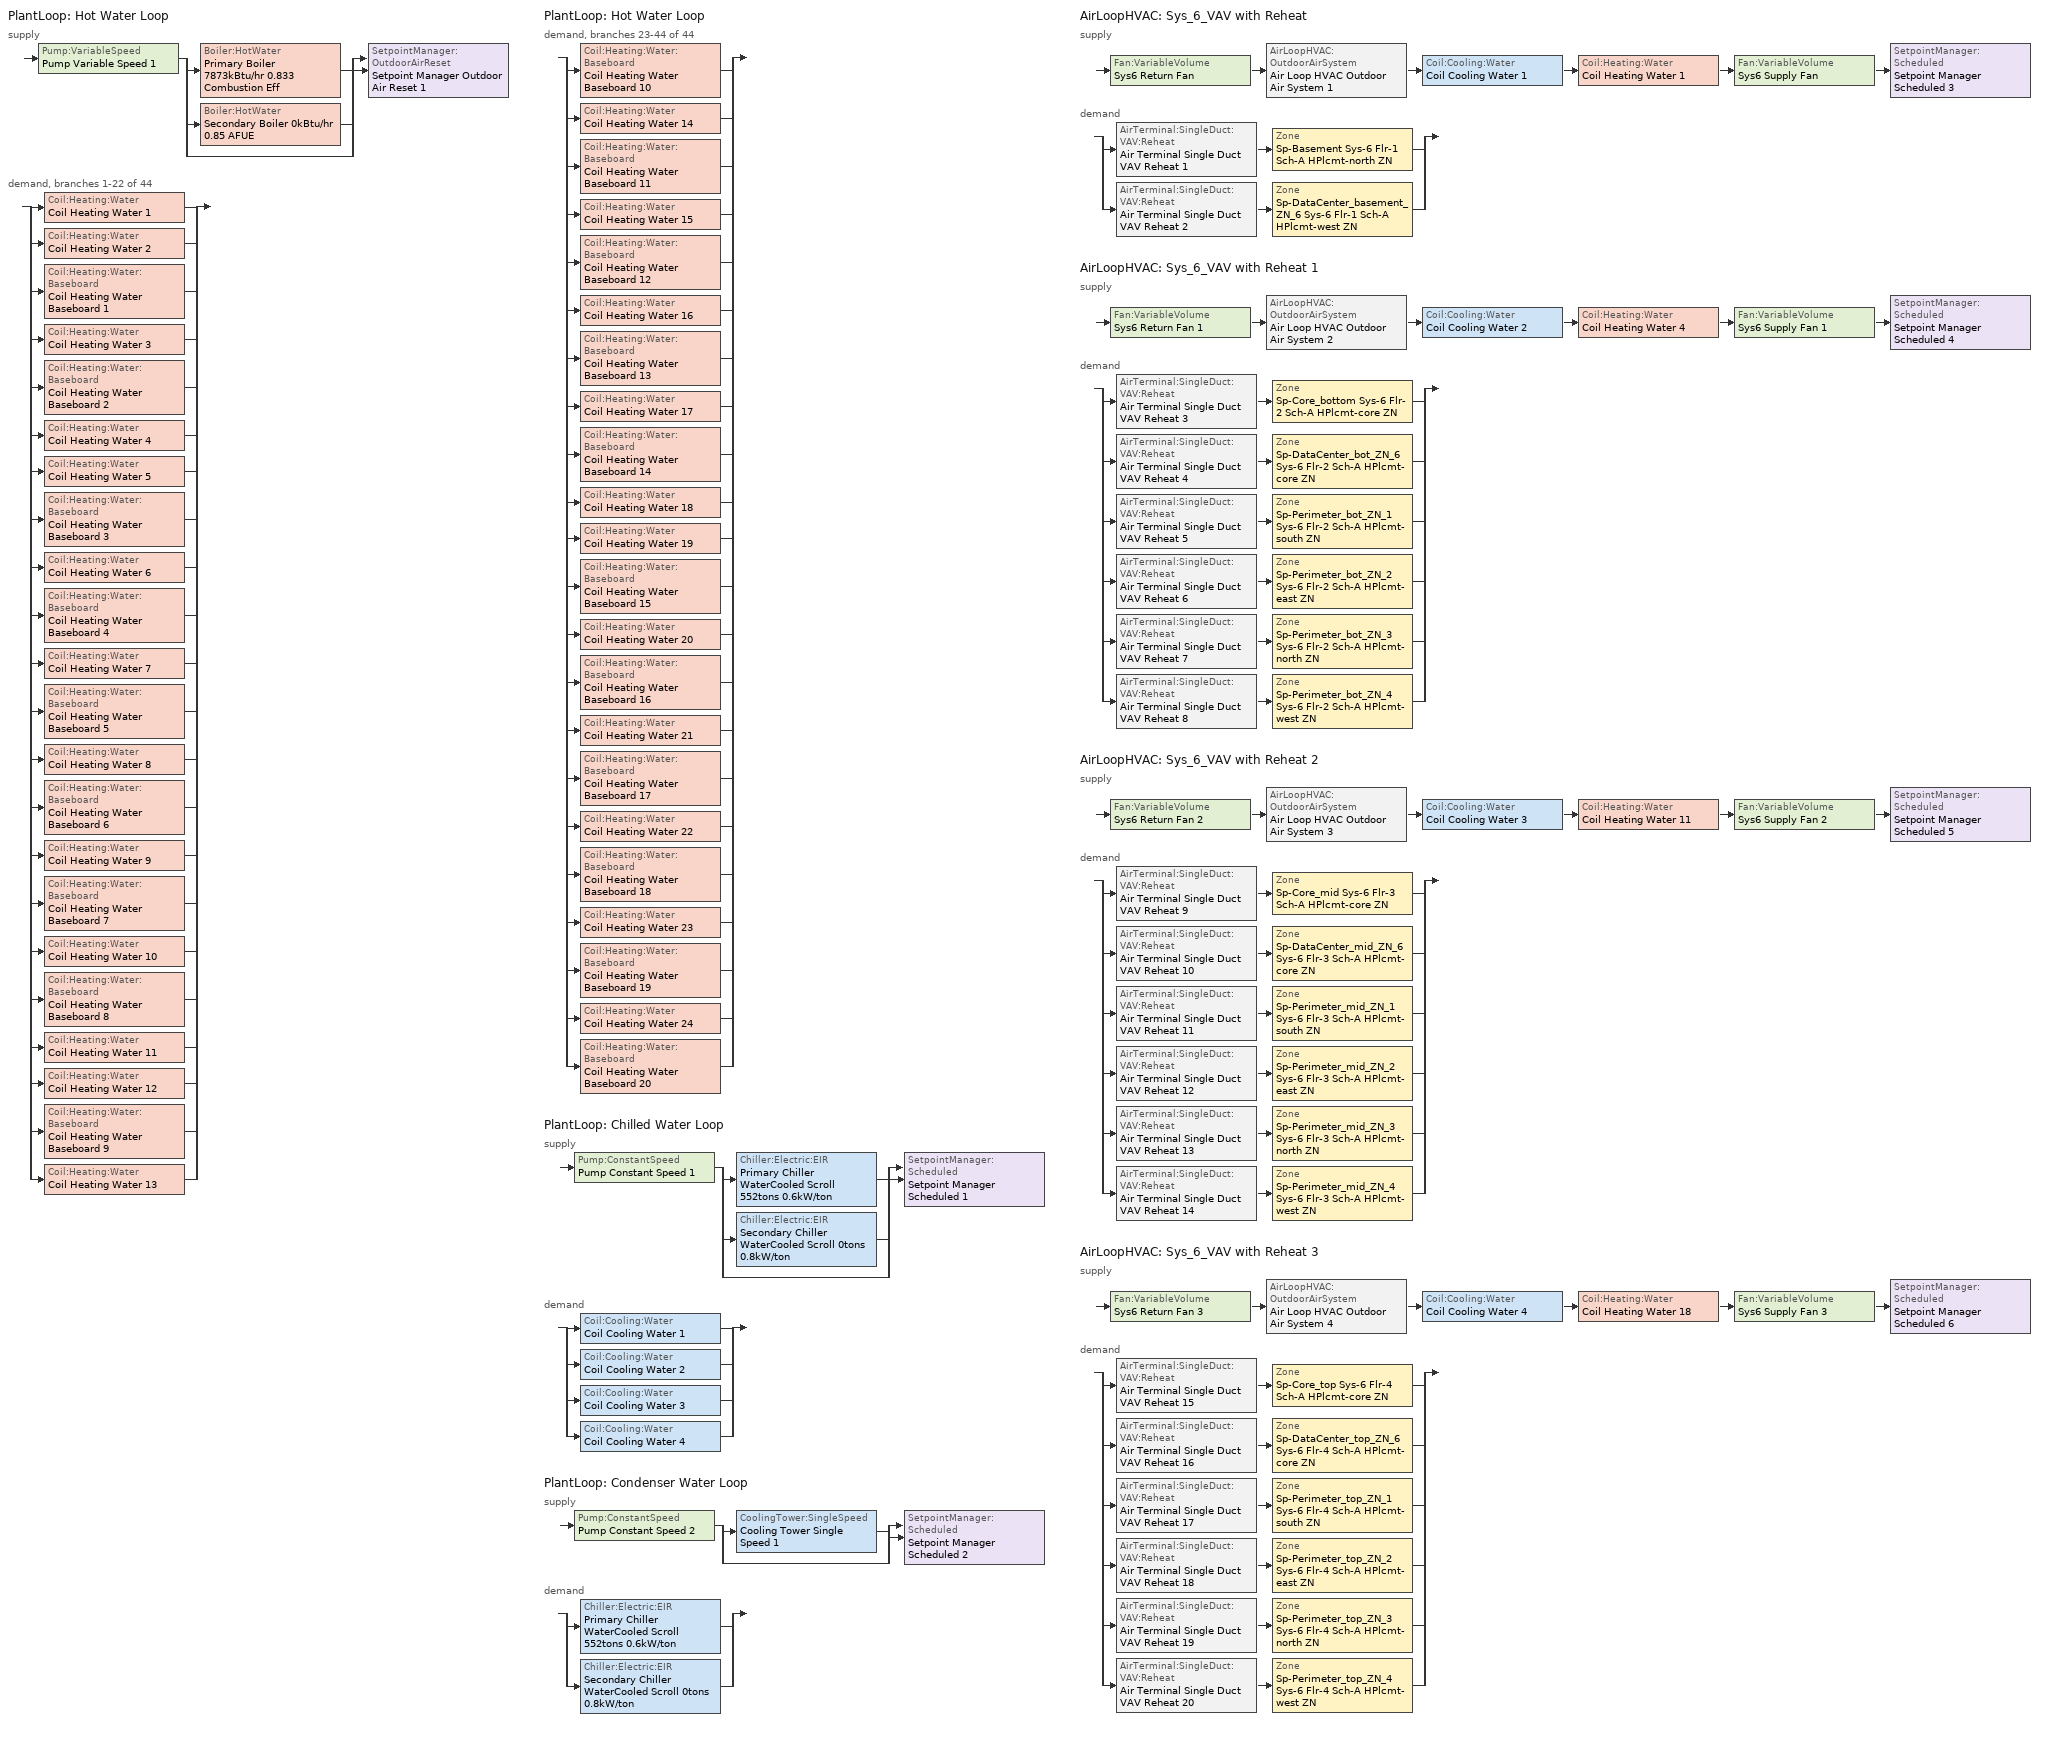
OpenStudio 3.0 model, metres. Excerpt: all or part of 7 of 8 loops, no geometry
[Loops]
PlantLoop 'Hot Water Loop'
 supply: Pump:VariableSpeed 'Pump Variable Speed 1' > split
  | Boiler:HotWater 'Primary Boiler 7873kBtu/hr 0.833 Combustion Eff'
  | Boiler:HotWater 'Secondary Boiler 0kBtu/hr 0.85 AFUE'
  | bypass
  join > SetpointManager:OutdoorAirReset 'Setpoint Manager Outdoor Air Reset 1'
 demand, branches 1-22 of 44: split
  | Coil:Heating:Water 'Coil Heating Water 1'
  | Coil:Heating:Water 'Coil Heating Water 2'
  | Coil:Heating:Water:Baseboard 'Coil Heating Water Baseboard 1'
  | Coil:Heating:Water 'Coil Heating Water 3'
  | Coil:Heating:Water:Baseboard 'Coil Heating Water Baseboard 2'
  | Coil:Heating:Water 'Coil Heating Water 4'
  | Coil:Heating:Water 'Coil Heating Water 5'
  | Coil:Heating:Water:Baseboard 'Coil Heating Water Baseboard 3'
  | Coil:Heating:Water 'Coil Heating Water 6'
  | Coil:Heating:Water:Baseboard 'Coil Heating Water Baseboard 4'
  | Coil:Heating:Water 'Coil Heating Water 7'
  | Coil:Heating:Water:Baseboard 'Coil Heating Water Baseboard 5'
  | Coil:Heating:Water 'Coil Heating Water 8'
  | Coil:Heating:Water:Baseboard 'Coil Heating Water Baseboard 6'
  | Coil:Heating:Water 'Coil Heating Water 9'
  | Coil:Heating:Water:Baseboard 'Coil Heating Water Baseboard 7'
  | Coil:Heating:Water 'Coil Heating Water 10'
  | Coil:Heating:Water:Baseboard 'Coil Heating Water Baseboard 8'
  | Coil:Heating:Water 'Coil Heating Water 11'
  | Coil:Heating:Water 'Coil Heating Water 12'
  | Coil:Heating:Water:Baseboard 'Coil Heating Water Baseboard 9'
  | Coil:Heating:Water 'Coil Heating Water 13'
PlantLoop 'Hot Water Loop'
 demand, branches 23-44 of 44: split
  | Coil:Heating:Water:Baseboard 'Coil Heating Water Baseboard 10'
  | Coil:Heating:Water 'Coil Heating Water 14'
  | Coil:Heating:Water:Baseboard 'Coil Heating Water Baseboard 11'
  | Coil:Heating:Water 'Coil Heating Water 15'
  | Coil:Heating:Water:Baseboard 'Coil Heating Water Baseboard 12'
  | Coil:Heating:Water 'Coil Heating Water 16'
  | Coil:Heating:Water:Baseboard 'Coil Heating Water Baseboard 13'
  | Coil:Heating:Water 'Coil Heating Water 17'
  | Coil:Heating:Water:Baseboard 'Coil Heating Water Baseboard 14'
  | Coil:Heating:Water 'Coil Heating Water 18'
  | Coil:Heating:Water 'Coil Heating Water 19'
  | Coil:Heating:Water:Baseboard 'Coil Heating Water Baseboard 15'
  | Coil:Heating:Water 'Coil Heating Water 20'
  | Coil:Heating:Water:Baseboard 'Coil Heating Water Baseboard 16'
  | Coil:Heating:Water 'Coil Heating Water 21'
  | Coil:Heating:Water:Baseboard 'Coil Heating Water Baseboard 17'
  | Coil:Heating:Water 'Coil Heating Water 22'
  | Coil:Heating:Water:Baseboard 'Coil Heating Water Baseboard 18'
  | Coil:Heating:Water 'Coil Heating Water 23'
  | Coil:Heating:Water:Baseboard 'Coil Heating Water Baseboard 19'
  | Coil:Heating:Water 'Coil Heating Water 24'
  | Coil:Heating:Water:Baseboard 'Coil Heating Water Baseboard 20'
PlantLoop 'Chilled Water Loop'
 supply: Pump:ConstantSpeed 'Pump Constant Speed 1' > split
  | Chiller:Electric:EIR 'Primary Chiller WaterCooled Scroll 552tons 0.6kW/ton'
  | Chiller:Electric:EIR 'Secondary Chiller WaterCooled Scroll 0tons 0.8kW/ton'
  | bypass
  join > SetpointManager:Scheduled 'Setpoint Manager Scheduled 1'
 demand: split
  | Coil:Cooling:Water 'Coil Cooling Water 1'
  | Coil:Cooling:Water 'Coil Cooling Water 2'
  | Coil:Cooling:Water 'Coil Cooling Water 3'
  | Coil:Cooling:Water 'Coil Cooling Water 4'
PlantLoop 'Condenser Water Loop'
 supply: Pump:ConstantSpeed 'Pump Constant Speed 2' > split
  | CoolingTower:SingleSpeed 'Cooling Tower Single Speed 1'
  | bypass
  join > SetpointManager:Scheduled 'Setpoint Manager Scheduled 2'
 demand: split
  | Chiller:Electric:EIR 'Primary Chiller WaterCooled Scroll 552tons 0.6kW/ton'
  | Chiller:Electric:EIR 'Secondary Chiller WaterCooled Scroll 0tons 0.8kW/ton'
AirLoopHVAC 'Sys_6_VAV with Reheat'
 supply: Fan:VariableVolume 'Sys6 Return Fan' > AirLoopHVAC:OutdoorAirSystem 'Air Loop HVAC Outdoor Air System 1' > Coil:Cooling:Water 'Coil Cooling Water 1' > Coil:Heating:Water 'Coil Heating Water 1' > Fan:VariableVolume 'Sys6 Supply Fan' > SetpointManager:Scheduled 'Setpoint Manager Scheduled 3'
 demand: split
  | AirTerminal:SingleDuct:VAV:Reheat 'Air Terminal Single Duct VAV Reheat 1' > Zone 'Sp-Basement Sys-6 Flr-1 Sch-A HPlcmt-north ZN'
  | AirTerminal:SingleDuct:VAV:Reheat 'Air Terminal Single Duct VAV Reheat 2' > Zone 'Sp-DataCenter_basement_ZN_6 Sys-6 Flr-1 Sch-A HPlcmt-west ZN'
AirLoopHVAC 'Sys_6_VAV with Reheat 1'
 supply: Fan:VariableVolume 'Sys6 Return Fan 1' > AirLoopHVAC:OutdoorAirSystem 'Air Loop HVAC Outdoor Air System 2' > Coil:Cooling:Water 'Coil Cooling Water 2' > Coil:Heating:Water 'Coil Heating Water 4' > Fan:VariableVolume 'Sys6 Supply Fan 1' > SetpointManager:Scheduled 'Setpoint Manager Scheduled 4'
 demand: split
  | AirTerminal:SingleDuct:VAV:Reheat 'Air Terminal Single Duct VAV Reheat 3' > Zone 'Sp-Core_bottom Sys-6 Flr-2 Sch-A HPlcmt-core ZN'
  | AirTerminal:SingleDuct:VAV:Reheat 'Air Terminal Single Duct VAV Reheat 4' > Zone 'Sp-DataCenter_bot_ZN_6 Sys-6 Flr-2 Sch-A HPlcmt-core ZN'
  | AirTerminal:SingleDuct:VAV:Reheat 'Air Terminal Single Duct VAV Reheat 5' > Zone 'Sp-Perimeter_bot_ZN_1 Sys-6 Flr-2 Sch-A HPlcmt-south ZN'
  | AirTerminal:SingleDuct:VAV:Reheat 'Air Terminal Single Duct VAV Reheat 6' > Zone 'Sp-Perimeter_bot_ZN_2 Sys-6 Flr-2 Sch-A HPlcmt-east ZN'
  | AirTerminal:SingleDuct:VAV:Reheat 'Air Terminal Single Duct VAV Reheat 7' > Zone 'Sp-Perimeter_bot_ZN_3 Sys-6 Flr-2 Sch-A HPlcmt-north ZN'
  | AirTerminal:SingleDuct:VAV:Reheat 'Air Terminal Single Duct VAV Reheat 8' > Zone 'Sp-Perimeter_bot_ZN_4 Sys-6 Flr-2 Sch-A HPlcmt-west ZN'
AirLoopHVAC 'Sys_6_VAV with Reheat 2'
 supply: Fan:VariableVolume 'Sys6 Return Fan 2' > AirLoopHVAC:OutdoorAirSystem 'Air Loop HVAC Outdoor Air System 3' > Coil:Cooling:Water 'Coil Cooling Water 3' > Coil:Heating:Water 'Coil Heating Water 11' > Fan:VariableVolume 'Sys6 Supply Fan 2' > SetpointManager:Scheduled 'Setpoint Manager Scheduled 5'
 demand: split
  | AirTerminal:SingleDuct:VAV:Reheat 'Air Terminal Single Duct VAV Reheat 9' > Zone 'Sp-Core_mid Sys-6 Flr-3 Sch-A HPlcmt-core ZN'
  | AirTerminal:SingleDuct:VAV:Reheat 'Air Terminal Single Duct VAV Reheat 10' > Zone 'Sp-DataCenter_mid_ZN_6 Sys-6 Flr-3 Sch-A HPlcmt-core ZN'
  | AirTerminal:SingleDuct:VAV:Reheat 'Air Terminal Single Duct VAV Reheat 11' > Zone 'Sp-Perimeter_mid_ZN_1 Sys-6 Flr-3 Sch-A HPlcmt-south ZN'
  | AirTerminal:SingleDuct:VAV:Reheat 'Air Terminal Single Duct VAV Reheat 12' > Zone 'Sp-Perimeter_mid_ZN_2 Sys-6 Flr-3 Sch-A HPlcmt-east ZN'
  | AirTerminal:SingleDuct:VAV:Reheat 'Air Terminal Single Duct VAV Reheat 13' > Zone 'Sp-Perimeter_mid_ZN_3 Sys-6 Flr-3 Sch-A HPlcmt-north ZN'
  | AirTerminal:SingleDuct:VAV:Reheat 'Air Terminal Single Duct VAV Reheat 14' > Zone 'Sp-Perimeter_mid_ZN_4 Sys-6 Flr-3 Sch-A HPlcmt-west ZN'
AirLoopHVAC 'Sys_6_VAV with Reheat 3'
 supply: Fan:VariableVolume 'Sys6 Return Fan 3' > AirLoopHVAC:OutdoorAirSystem 'Air Loop HVAC Outdoor Air System 4' > Coil:Cooling:Water 'Coil Cooling Water 4' > Coil:Heating:Water 'Coil Heating Water 18' > Fan:VariableVolume 'Sys6 Supply Fan 3' > SetpointManager:Scheduled 'Setpoint Manager Scheduled 6'
 demand: split
  | AirTerminal:SingleDuct:VAV:Reheat 'Air Terminal Single Duct VAV Reheat 15' > Zone 'Sp-Core_top Sys-6 Flr-4 Sch-A HPlcmt-core ZN'
  | AirTerminal:SingleDuct:VAV:Reheat 'Air Terminal Single Duct VAV Reheat 16' > Zone 'Sp-DataCenter_top_ZN_6 Sys-6 Flr-4 Sch-A HPlcmt-core ZN'
  | AirTerminal:SingleDuct:VAV:Reheat 'Air Terminal Single Duct VAV Reheat 17' > Zone 'Sp-Perimeter_top_ZN_1 Sys-6 Flr-4 Sch-A HPlcmt-south ZN'
  | AirTerminal:SingleDuct:VAV:Reheat 'Air Terminal Single Duct VAV Reheat 18' > Zone 'Sp-Perimeter_top_ZN_2 Sys-6 Flr-4 Sch-A HPlcmt-east ZN'
  | AirTerminal:SingleDuct:VAV:Reheat 'Air Terminal Single Duct VAV Reheat 19' > Zone 'Sp-Perimeter_top_ZN_3 Sys-6 Flr-4 Sch-A HPlcmt-north ZN'
  | AirTerminal:SingleDuct:VAV:Reheat 'Air Terminal Single Duct VAV Reheat 20' > Zone 'Sp-Perimeter_top_ZN_4 Sys-6 Flr-4 Sch-A HPlcmt-west ZN'
[Sizing:Zone] Zone Cooling Design Supply Air Temperature Input Method=SupplyAirTemperature; Zone Cooling Design Supply Air Temperature {C}=13; Zone Cooling Design Supply Air Temperature Difference {deltaC}=11.11; Zone Heating Design Supply Air Temperature Input Method=SupplyAirTemperature; Zone Heating Design Supply Air Temperature {C}=43; Zone Heating Design Supply Air Temperature Difference {deltaC}=11.11; Zone Cooling Design Supply Air Humidity Ratio {kg-H2O/kg-air}=0.0085; Zone Heating Design Supply Air Humidity Ratio {kg-H2O/kg-air}=0.008; Zone Heating Sizing Factor=1.3; Zone Cooling Sizing Factor=1.1; Cooling Design Air Flow Method=DesignDay; Heating Design Air Flow Method=DesignDay; Account for Dedicated Outdoor Air System=No; Dedicated Outdoor Air System Control Strategy=NeutralSupplyAir; Dedicated Outdoor Air Low Setpoint Temperature for Design {C}=autosize; Dedicated Outdoor Air High Setpoint Temperature for Design {C}=autosize
Sp-Basement Sys-6 Flr-1 Sch-A HPlcmt-north ZN; Sp-DataCenter_basement_ZN_6 Sys-6 Flr-1 Sch-A HPlcmt-west ZN; Sp-Perimeter_bot_ZN_3 Sys-6 Flr-2 Sch-A HPlcmt-north ZN; Sp-Perimeter_bot_ZN_2 Sys-6 Flr-2 Sch-A HPlcmt-east ZN; Sp-Perimeter_bot_ZN_4 Sys-6 Flr-2 Sch-A HPlcmt-west ZN; Sp-Perimeter_bot_ZN_1 Sys-6 Flr-2 Sch-A HPlcmt-south ZN; Sp-Core_bottom Sys-6 Flr-2 Sch-A HPlcmt-core ZN; Sp-DataCenter_bot_ZN_6 Sys-6 Flr-2 Sch-A HPlcmt-core ZN; Sp-Perimeter_mid_ZN_3 Sys-6 Flr-3 Sch-A HPlcmt-north ZN; Sp-Perimeter_mid_ZN_2 Sys-6 Flr-3 Sch-A HPlcmt-east ZN; Sp-Perimeter_mid_ZN_4 Sys-6 Flr-3 Sch-A HPlcmt-west ZN; Sp-Perimeter_mid_ZN_1 Sys-6 Flr-3 Sch-A HPlcmt-south ZN; Sp-Core_mid Sys-6 Flr-3 Sch-A HPlcmt-core ZN; Sp-DataCenter_mid_ZN_6 Sys-6 Flr-3 Sch-A HPlcmt-core ZN; Sp-Perimeter_top_ZN_3 Sys-6 Flr-4 Sch-A HPlcmt-north ZN; Sp-Perimeter_top_ZN_2 Sys-6 Flr-4 Sch-A HPlcmt-east ZN; Sp-Perimeter_top_ZN_4 Sys-6 Flr-4 Sch-A HPlcmt-west ZN; Sp-Perimeter_top_ZN_1 Sys-6 Flr-4 Sch-A HPlcmt-south ZN; Sp-Core_top Sys-6 Flr-4 Sch-A HPlcmt-core ZN; Sp-DataCenter_top_ZN_6 Sys-6 Flr-4 Sch-A HPlcmt-core ZN
[Zone equipment]
Sp-Basement Sys-6 Flr-1 Sch-A HPlcmt-north ZN: Air Terminal Single Duct VAV Reheat 1, Zone HVAC Baseboard Convective Water 1
Sp-DataCenter_basement_ZN_6 Sys-6 Flr-1 Sch-A HPlcmt-west ZN: Air Terminal Single Duct VAV Reheat 2, Zone HVAC Baseboard Convective Water 2
Sp-Perimeter_bot_ZN_3 Sys-6 Flr-2 Sch-A HPlcmt-north ZN: Air Terminal Single Duct VAV Reheat 7, Zone HVAC Baseboard Convective Water 7
Sp-Perimeter_bot_ZN_2 Sys-6 Flr-2 Sch-A HPlcmt-east ZN: Air Terminal Single Duct VAV Reheat 6, Zone HVAC Baseboard Convective Water 6
Sp-Perimeter_bot_ZN_4 Sys-6 Flr-2 Sch-A HPlcmt-west ZN: Air Terminal Single Duct VAV Reheat 8, Zone HVAC Baseboard Convective Water 8
Sp-Perimeter_bot_ZN_1 Sys-6 Flr-2 Sch-A HPlcmt-south ZN: Air Terminal Single Duct VAV Reheat 5, Zone HVAC Baseboard Convective Water 5
Sp-Core_bottom Sys-6 Flr-2 Sch-A HPlcmt-core ZN: Air Terminal Single Duct VAV Reheat 3, Zone HVAC Baseboard Convective Water 3
Sp-DataCenter_bot_ZN_6 Sys-6 Flr-2 Sch-A HPlcmt-core ZN: Air Terminal Single Duct VAV Reheat 4, Zone HVAC Baseboard Convective Water 4
Sp-Perimeter_mid_ZN_3 Sys-6 Flr-3 Sch-A HPlcmt-north ZN: Air Terminal Single Duct VAV Reheat 13, Zone HVAC Baseboard Convective Water 13
Sp-Perimeter_mid_ZN_2 Sys-6 Flr-3 Sch-A HPlcmt-east ZN: Air Terminal Single Duct VAV Reheat 12, Zone HVAC Baseboard Convective Water 12
Sp-Perimeter_mid_ZN_4 Sys-6 Flr-3 Sch-A HPlcmt-west ZN: Air Terminal Single Duct VAV Reheat 14, Zone HVAC Baseboard Convective Water 14
Sp-Perimeter_mid_ZN_1 Sys-6 Flr-3 Sch-A HPlcmt-south ZN: Air Terminal Single Duct VAV Reheat 11, Zone HVAC Baseboard Convective Water 11
Sp-Core_mid Sys-6 Flr-3 Sch-A HPlcmt-core ZN: Air Terminal Single Duct VAV Reheat 9, Zone HVAC Baseboard Convective Water 9
Sp-DataCenter_mid_ZN_6 Sys-6 Flr-3 Sch-A HPlcmt-core ZN: Air Terminal Single Duct VAV Reheat 10, Zone HVAC Baseboard Convective Water 10
Sp-Perimeter_top_ZN_3 Sys-6 Flr-4 Sch-A HPlcmt-north ZN: Air Terminal Single Duct VAV Reheat 19, Zone HVAC Baseboard Convective Water 19
Sp-Perimeter_top_ZN_2 Sys-6 Flr-4 Sch-A HPlcmt-east ZN: Air Terminal Single Duct VAV Reheat 18, Zone HVAC Baseboard Convective Water 18
Sp-Perimeter_top_ZN_4 Sys-6 Flr-4 Sch-A HPlcmt-west ZN: Air Terminal Single Duct VAV Reheat 20, Zone HVAC Baseboard Convective Water 20
Sp-Perimeter_top_ZN_1 Sys-6 Flr-4 Sch-A HPlcmt-south ZN: Air Terminal Single Duct VAV Reheat 17, Zone HVAC Baseboard Convective Water 17
Sp-Core_top Sys-6 Flr-4 Sch-A HPlcmt-core ZN: Air Terminal Single Duct VAV Reheat 15, Zone HVAC Baseboard Convective Water 15
Sp-DataCenter_top_ZN_6 Sys-6 Flr-4 Sch-A HPlcmt-core ZN: Air Terminal Single Duct VAV Reheat 16, Zone HVAC Baseboard Convective Water 16
[PlantLoop] Glycol Concentration=0; Plant Loop Volume {m3}=Autocalculate; Load Distribution Scheme=Optimal
Name | Fluid Type
Hot Water Loop | Water
Chilled Water Loop; Condenser Water Loop
[Sizing:Plant] Sizing Option=NonCoincident; Zone Timesteps in Averaging Window=1; Coincident Sizing Factor Mode=None
Name | Loop Type | Design Loop Exit Temperature {C} | Loop Design Temperature Difference {deltaC}
Hot Water Loop | Heating | 82 | 16
Chilled Water Loop | Cooling | 7 | 6
Condenser Water Loop | Condenser | 29 | 6
[Pump:VariableSpeed]
Pump Variable Speed 1: Motor Efficiency=0.924; Pump Control Type=Intermittent; Skin Loss Radiative Fraction=0.5; Design Power Sizing Method=PowerPerFlowPerPressure; Design Electric Power per Unit Flow Rate {W/(m3/s)}=348701.1; Design Shaft Power per Unit Flow Rate per Unit Head {W-s/m3-Pa}=1.55051; Design Minimum Flow Rate Fraction=0
[Boiler:HotWater] Fuel Type=NaturalGas; Normalized Boiler Efficiency Curve=BOILER-EFFFPLR-NECB2011; Water Outlet Upper Temperature Limit {C}=99; Parasitic Electric Load {W}=0; Sizing Factor=1
Name | Nominal Capacity {W} | Nominal Thermal Efficiency | Minimum Part Load Ratio | Boiler Flow Mode
Primary Boiler 7873kBtu/hr 0.833 Combustion Eff | 2.3074e+06 | 0.826 | 0.25 | LeavingSetpointModulated
Secondary Boiler 0kBtu/hr 0.85 AFUE | 0.001 | 0.85 |  | ConstantFlow
[SetpointManager:OutdoorAirReset]
Setpoint Manager Outdoor Air Reset 1: Control Variable=Temperature; Setpoint at Outdoor Low Temperature {C}=82; Outdoor Low Temperature {C}=-16; Setpoint at Outdoor High Temperature {C}=60; Outdoor High Temperature {C}=0
[Pump:ConstantSpeed] Rated Flow Rate {m3/s}=autosize; Rated Pump Head {Pa}=179352; Rated Power Consumption {W}=autosize; Fraction of Motor Inefficiencies to Fluid Stream=0; Pump Control Type=Intermittent; Design Power Sizing Method=PowerPerFlowPerPressure; Design Electric Power per Unit Flow Rate {W/(m3/s)}=348701.1
Name | Motor Efficiency | Design Shaft Power per Unit Flow Rate per Unit Head {W-s/m3-Pa}
Pump Constant Speed 1 | 0.936 | 1.83242
Pump Constant Speed 2 | 0.95 | 1.59414
[Chiller:Electric:EIR] Reference Chilled Water Flow Rate {m3/s}=Autosize; Cooling Capacity Function of Temperature Curve=WaterCooled_Scroll_CAPFT_NECB2011; Electric Input to Cooling Output Ratio Function of Temperature Curve=WaterCooled_Scroll_EIRFT_NECB2011; Electric Input to Cooling Output Ratio Function of Part Load Ratio Curve=WaterCooled_Scroll_EIRFPLR_NECB2011; Minimum Part Load Ratio=0.25; Minimum Unloading Ratio=0.25; Condenser Type=WaterCooled; Chiller Flow Mode=LeavingSetpointModulated; Design Heat Recovery Water Flow Rate {m3/s}=Autosize; Sizing Factor=1; Basin Heater Capacity {W/K}=0; Basin Heater Setpoint Temperature {C}=10; Condenser Heat Recovery Relative Capacity Fraction=1
Name | Reference Capacity {W} | Reference COP {W/W}
Primary Chiller WaterCooled Scroll 552tons 0.6kW/ton | 1.93981e+06 | 5.67258
Secondary Chiller WaterCooled Scroll 0tons 0.8kW/ton | 0.001 | 4.5032
[SetpointManager:Scheduled] Control Variable=Temperature
Name | Schedule
Setpoint Manager Scheduled 1 | CHW Temp
Setpoint Manager Scheduled 2 | CW Temp
Setpoint Manager Scheduled 3 | Supply Air Temp
Setpoint Manager Scheduled 4 | Supply Air Temp 1
Setpoint Manager Scheduled 5 | Supply Air Temp 2
Setpoint Manager Scheduled 6 | Supply Air Temp 3
[CoolingTower:SingleSpeed]
Cooling Tower Single Speed 1: Design Water Flow Rate {m3/s}=autosize; Design Air Flow Rate {m3/s}=autosize; Fan Power at Design Air Flow Rate {W}=29663; U-Factor Times Area Value at Design Air Flow Rate {W/K}=autosize; Air Flow Rate in Free Convection Regime {m3/s}=autosize; U-Factor Times Area Value at Free Convection Air Flow Rate {W/K}=autosize; Performance Input Method=UFactorTimesAreaAndDesignWaterFlowRate; Free Convection Capacity {W}=0; Basin Heater Capacity {W/K}=0; Evaporation Loss Mode=LossFactor; Evaporation Loss Factor {percent/K}=0.2; Drift Loss Percent {percent}=0.008; Blowdown Calculation Mode=ConcentrationRatio; Blowdown Concentration Ratio=3; Capacity Control=FanCycling; Number of Cells=2; Cell Control=MinimalCell; Cell Minimum  Water Flow Rate Fraction=0.33; Cell Maximum Water Flow Rate Fraction=2.5; Sizing Factor=1; Free Convection Air Flow Rate Sizing Factor=0.1; Free Convection U-Factor Times Area Value Sizing Factor=0.1; Heat Rejection Capacity and Nominal Capacity Sizing Ratio=1.25; Free Convection Nominal Capacity Sizing Factor=0.1; Design Inlet Air Dry-Bulb Temperature {C}=35; Design Inlet Air Wet-Bulb Temperature {C}=24; Design Approach Temperature {deltaC}=5; Design Range Temperature {deltaC}=6
[AirLoopHVAC] Design Supply Air Flow Rate {m3/s}=AutoSize
Name | Availability Schedule
Sys_6_VAV with Reheat | Sys_6_VAV with Reheat Occ Sch
Sys_6_VAV with Reheat 1 | Sys_6_VAV with Reheat 1 Occ Sch
Sys_6_VAV with Reheat 2 | Sys_6_VAV with Reheat 2 Occ Sch
Sys_6_VAV with Reheat 3 | Sys_6_VAV with Reheat 3 Occ Sch
[Sizing:System] Type of Load to Size On=Sensible; Design Outdoor Air Flow Rate {m3/s}=Autosize; Central Heating Maximum System Air Flow Ratio=0.3; Preheat Design Temperature {C}=7; Preheat Design Humidity Ratio {kg-H2O/kg-Air}=0.008; Precool Design Temperature {C}=12.8; Precool Design Humidity Ratio {kg-H2O/kg-Air}=0.008; Central Cooling Design Supply Air Temperature {C}=13; Central Heating Design Supply Air Temperature {C}=13.1; Sizing Option=NonCoincident; 100% Outdoor Air in Cooling=No; 100% Outdoor Air in Heating=No; Central Cooling Design Supply Air Humidity Ratio {kg-H2O/kg-Air}=0.0085; Central Heating Design Supply Air Humidity Ratio {kg-H2O/kg-Air}=0.008; Cooling Design Air Flow Method=DesignDay; Cooling Design Air Flow Rate {m3/s}=0; Heating Design Air Flow Method=DesignDay; Heating Design Air Flow Rate {m3/s}=0; System Outdoor Air Method=ZoneSum; Zone Maximum Outdoor Air Fraction=1; Cooling Supply Air Flow Rate Per Floor Area {m3/s-m2}=0.00996765; Cooling Fraction of Autosized Cooling Supply Air Flow Rate=1; Cooling Supply Air Flow Rate Per Unit Cooling Capacity {m3/s-W}=3.94755e-05; Heating Supply Air Flow Rate Per Floor Area {m3/s-m2}=0.00996765; Heating Fraction of Autosized Heating Supply Air Flow Rate=1; Heating Fraction of Autosized Cooling Supply Air Flow Rate=1; Heating Supply Air Flow Rate Per Unit Heating Capacity {m3/s-W}=3.15882e-05; Cooling Design Capacity Method=CoolingDesignCapacity; Cooling Design Capacity {W}=autosize; Cooling Design Capacity Per Floor Area {W/m2}=234.7; Fraction of Autosized Cooling Design Capacity=1; Heating Design Capacity Method=HeatingDesignCapacity; Heating Design Capacity {W}=autosize; Heating Design Capacity Per Floor Area {W/m2}=157; Fraction of Autosized Heating Design Capacity=1; Central Cooling Capacity Control Method=OnOff
Sys_6_VAV with Reheat; Sys_6_VAV with Reheat 1; Sys_6_VAV with Reheat 2; Sys_6_VAV with Reheat 3
[Fan:VariableVolume] Availability Schedule=Always On Discrete; Maximum Flow Rate {m3/s}=Autosize; Fan Power Minimum Flow Rate Input Method=Fraction; Fan Power Minimum Air Flow Rate {m3/s}=0; Motor In Airstream Fraction=1; Fan Power Coefficient 5=0
Name | Fan Total Efficiency | Pressure Rise {Pa} | Fan Power Minimum Flow Fraction | Motor Efficiency | Fan Power Coefficient 1 | Fan Power Coefficient 2 | Fan Power Coefficient 3 | Fan Power Coefficient 4
Sys6 Supply Fan | 0.549965 | 1000 | 0.68 | 0.8461 | -2.4176 | 9.5874 | -11.559 | 5.4009
Sys6 Return Fan; Sys6 Return Fan 1; Sys6 Return Fan 3 | 0.299975 | 250 | 0.68 | 0.4615 | -2.4176 | 9.5874 | -11.559 | 5.4009
Sys6 Supply Fan 1; Sys6 Supply Fan 3 | 0.549965 | 1000 | 0.5 | 0.8461 | -4.1457 | 16.803 | -19.471 | 7.8488
Sys6 Supply Fan 2 | 0.549965 | 1000 | 0.22 | 0.8461 | -0.3477 | 4.0976 | -5.0024 | 2.268
Sys6 Return Fan 2 | 0.299975 | 250 | 0.22 | 0.4615 | -0.3477 | 4.0976 | -5.0024 | 2.268
[Coil:Heating:Water] Availability Schedule=Always On Discrete
Coil Heating Water 1; Coil Heating Water 2; Coil Heating Water 3; Coil Heating Water 4; Coil Heating Water 5; Coil Heating Water 6; Coil Heating Water 7; Coil Heating Water 8; Coil Heating Water 9; Coil Heating Water 10; Coil Heating Water 11; Coil Heating Water 12; Coil Heating Water 13; Coil Heating Water 14; Coil Heating Water 15; Coil Heating Water 16; Coil Heating Water 17; Coil Heating Water 18; Coil Heating Water 19; Coil Heating Water 20; Coil Heating Water 21; Coil Heating Water 22; Coil Heating Water 23; Coil Heating Water 24
[Coil:Cooling:Water] Availability Schedule=Always On Discrete
Coil Cooling Water 1; Coil Cooling Water 2; Coil Cooling Water 3; Coil Cooling Water 4
[Controller:OutdoorAir] Minimum Outdoor Air Flow Rate {m3/s}=autosize; Maximum Outdoor Air Flow Rate {m3/s}=Autosize; Economizer Control Type=DifferentialEnthalpy; Economizer Control Action Type=ModulateFlow; Lockout Type=NoLockout; Minimum Limit Type=FixedMinimum; High Humidity Control=No; Heat Recovery Bypass Control Type=BypassWhenOAFlowGreaterThanMinimum
Name | Minimum Outdoor Air Schedule | Controller Mechanical Ventilation
Controller Outdoor Air 1 | Sys_6_VAV with Reheat Occ Sch | Controller Mechanical Ventilation 1
Controller Outdoor Air 2 | Sys_6_VAV with Reheat 1 Occ Sch | Controller Mechanical Ventilation 2
Controller Outdoor Air 3 | Sys_6_VAV with Reheat 2 Occ Sch | Controller Mechanical Ventilation 3
Controller Outdoor Air 4 | Sys_6_VAV with Reheat 3 Occ Sch | Controller Mechanical Ventilation 4
[Controller:MechanicalVentilation] Availability Schedule=Always On Discrete; System Outdoor Air Method=ZoneSum
Controller Mechanical Ventilation 1; Controller Mechanical Ventilation 2; Controller Mechanical Ventilation 3; Controller Mechanical Ventilation 4
[AirLoopHVAC:OutdoorAirSystem]
Name | Controller
Air Loop HVAC Outdoor Air System 1 | Controller Outdoor Air 1
Air Loop HVAC Outdoor Air System 2 | Controller Outdoor Air 2
Air Loop HVAC Outdoor Air System 3 | Controller Outdoor Air 3
Air Loop HVAC Outdoor Air System 4 | Controller Outdoor Air 4
[Controller:WaterCoil] Minimum Actuated Flow {m3/s}=0
Name | Water Coil | Action | Controller Convergence Tolerance {deltaC}
Controller Water Coil 1 | Coil Heating Water 1 | Normal | 0.0001
Controller Water Coil 2 | Coil Cooling Water 1 | Reverse
Controller Water Coil 3 | Coil Heating Water 2 | Normal | 0.0001
Controller Water Coil 4 | Coil Heating Water 3 | Normal | 0.0001
Controller Water Coil 5 | Coil Heating Water 4 | Normal | 0.0001
Controller Water Coil 6 | Coil Cooling Water 2 | Reverse
Controller Water Coil 7 | Coil Heating Water 5 | Normal | 0.0001
Controller Water Coil 8 | Coil Heating Water 6 | Normal | 0.0001
Controller Water Coil 9 | Coil Heating Water 7 | Normal | 0.0001
Controller Water Coil 10 | Coil Heating Water 8 | Normal | 0.0001
Controller Water Coil 11 | Coil Heating Water 9 | Normal | 0.0001
Controller Water Coil 12 | Coil Heating Water 10 | Normal | 0.0001
Controller Water Coil 13 | Coil Heating Water 11 | Normal | 0.0001
Controller Water Coil 14 | Coil Cooling Water 3 | Reverse
Controller Water Coil 15 | Coil Heating Water 12 | Normal | 0.0001
Controller Water Coil 16 | Coil Heating Water 13 | Normal | 0.0001
Controller Water Coil 17 | Coil Heating Water 14 | Normal | 0.0001
Controller Water Coil 18 | Coil Heating Water 15 | Normal | 0.0001
Controller Water Coil 19 | Coil Heating Water 16 | Normal | 0.0001
Controller Water Coil 20 | Coil Heating Water 17 | Normal | 0.0001
Controller Water Coil 21 | Coil Heating Water 18 | Normal | 0.0001
Controller Water Coil 22 | Coil Cooling Water 4 | Reverse
Controller Water Coil 23 | Coil Heating Water 19 | Normal | 0.0001
Controller Water Coil 24 | Coil Heating Water 20 | Normal | 0.0001
Controller Water Coil 25 | Coil Heating Water 21 | Normal | 0.0001
Controller Water Coil 26 | Coil Heating Water 22 | Normal | 0.0001
Controller Water Coil 27 | Coil Heating Water 23 | Normal | 0.0001
Controller Water Coil 28 | Coil Heating Water 24 | Normal | 0.0001
[AirTerminal:SingleDuct:VAV:Reheat] Availability Schedule=Always On Discrete; Maximum Air Flow Rate {m3/s}=AutoSize; Zone Minimum Air Flow Input Method=Constant; Constant Minimum Air Flow Fraction=0.3; Maximum Hot Water or Steam Flow Rate {m3/s}=AutoSize; Minimum Hot Water or Steam Flow Rate {m3/s}=0; Convergence Tolerance=0.001; Damper Heating Action=Normal; Maximum Flow per Zone Floor Area During Reheat {m3/s-m2}=AutoSize; Maximum Flow Fraction During Reheat=0.5; Maximum Reheat Air Temperature {C}=43; Control For Outdoor Air=No
Name | Fixed Minimum Air Flow Rate {m3/s} | Reheat Coil
Air Terminal Single Duct VAV Reheat 1 | 5.55885 | Coil Heating Water 2
Air Terminal Single Duct VAV Reheat 2 | 1.56736 | Coil Heating Water 3
Air Terminal Single Duct VAV Reheat 3 | 4.99224 | Coil Heating Water 5
Air Terminal Single Duct VAV Reheat 4 | 0.0724055 | Coil Heating Water 6
Air Terminal Single Duct VAV Reheat 5 | 0.626839 | Coil Heating Water 7
Air Terminal Single Duct VAV Reheat 6 | 0.40395 | Coil Heating Water 8
Air Terminal Single Duct VAV Reheat 7 | 0.626826 | Coil Heating Water 9
Air Terminal Single Duct VAV Reheat 8 | 0.40395 | Coil Heating Water 10
Air Terminal Single Duct VAV Reheat 9 | 4.99224 | Coil Heating Water 12
Air Terminal Single Duct VAV Reheat 10 | 0.0724055 | Coil Heating Water 13
Air Terminal Single Duct VAV Reheat 11 | 0.626839 | Coil Heating Water 14
Air Terminal Single Duct VAV Reheat 12 | 0.40395 | Coil Heating Water 15
Air Terminal Single Duct VAV Reheat 13 | 0.626826 | Coil Heating Water 16
Air Terminal Single Duct VAV Reheat 14 | 0.40395 | Coil Heating Water 17
Air Terminal Single Duct VAV Reheat 15 | 4.99224 | Coil Heating Water 19
Air Terminal Single Duct VAV Reheat 16 | 0.0724055 | Coil Heating Water 20
Air Terminal Single Duct VAV Reheat 17 | 0.626839 | Coil Heating Water 21
Air Terminal Single Duct VAV Reheat 18 | 0.40395 | Coil Heating Water 22
Air Terminal Single Duct VAV Reheat 19 | 0.626826 | Coil Heating Water 23
Air Terminal Single Duct VAV Reheat 20 | 0.40395 | Coil Heating Water 24
[Coil:Heating:Water:Baseboard] Heating Design Capacity Method=HeatingDesignCapacity; Heating Design Capacity {W}=autosize; Heating Design Capacity Per Floor Area {W/m2}=0; Fraction of Autosized Heating Design Capacity=0.8
Coil Heating Water Baseboard 1; Coil Heating Water Baseboard 2; Coil Heating Water Baseboard 3; Coil Heating Water Baseboard 4; Coil Heating Water Baseboard 5; Coil Heating Water Baseboard 6; Coil Heating Water Baseboard 7; Coil Heating Water Baseboard 8; Coil Heating Water Baseboard 9; Coil Heating Water Baseboard 10; Coil Heating Water Baseboard 11; Coil Heating Water Baseboard 12; Coil Heating Water Baseboard 13; Coil Heating Water Baseboard 14; Coil Heating Water Baseboard 15; Coil Heating Water Baseboard 16; Coil Heating Water Baseboard 17; Coil Heating Water Baseboard 18; Coil Heating Water Baseboard 19; Coil Heating Water Baseboard 20
[ZoneHVAC:Baseboard:Convective:Water] Availability Schedule=Always On Discrete
Name | Heating Coil
Zone HVAC Baseboard Convective Water 1 | Coil Heating Water Baseboard 1
Zone HVAC Baseboard Convective Water 2 | Coil Heating Water Baseboard 2
Zone HVAC Baseboard Convective Water 3 | Coil Heating Water Baseboard 3
Zone HVAC Baseboard Convective Water 4 | Coil Heating Water Baseboard 4
Zone HVAC Baseboard Convective Water 5 | Coil Heating Water Baseboard 5
Zone HVAC Baseboard Convective Water 6 | Coil Heating Water Baseboard 6
Zone HVAC Baseboard Convective Water 7 | Coil Heating Water Baseboard 7
Zone HVAC Baseboard Convective Water 8 | Coil Heating Water Baseboard 8
Zone HVAC Baseboard Convective Water 9 | Coil Heating Water Baseboard 9
Zone HVAC Baseboard Convective Water 10 | Coil Heating Water Baseboard 10
Zone HVAC Baseboard Convective Water 11 | Coil Heating Water Baseboard 11
Zone HVAC Baseboard Convective Water 12 | Coil Heating Water Baseboard 12
Zone HVAC Baseboard Convective Water 13 | Coil Heating Water Baseboard 13
Zone HVAC Baseboard Convective Water 14 | Coil Heating Water Baseboard 14
Zone HVAC Baseboard Convective Water 15 | Coil Heating Water Baseboard 15
Zone HVAC Baseboard Convective Water 16 | Coil Heating Water Baseboard 16
Zone HVAC Baseboard Convective Water 17 | Coil Heating Water Baseboard 17
Zone HVAC Baseboard Convective Water 18 | Coil Heating Water Baseboard 18
Zone HVAC Baseboard Convective Water 19 | Coil Heating Water Baseboard 19
Zone HVAC Baseboard Convective Water 20 | Coil Heating Water Baseboard 20
[Schedule:Constant]
Always On Discrete: Value=1
[Schedule:Ruleset]
Name | Default Day Schedule | Summer Design Day Schedule | Winter Design Day Schedule
CHW Temp | Schedule Day 3
CW Temp | Schedule Day 4
Supply Air Temp | Supply Air Temp Default
Supply Air Temp 1 | Supply Air Temp Default 1
Supply Air Temp 2 | Supply Air Temp Default 2
Supply Air Temp 3 | Supply Air Temp Default 3
Sys_6_VAV with Reheat Occ Sch | Sys_6_VAV with Reheat Occ Sch Default | Sys_6_VAV with Reheat Occ Sch Summer Design Day | Sys_6_VAV with Reheat Occ Sch Winter Design Day
Sys_6_VAV with Reheat 1 Occ Sch | Sys_6_VAV with Reheat 1 Occ Sch Default | Sys_6_VAV with Reheat 1 Occ Sch Summer Design Day | Sys_6_VAV with Reheat 1 Occ Sch Winter Design Day
Sys_6_VAV with Reheat 2 Occ Sch | Sys_6_VAV with Reheat 2 Occ Sch Default | Sys_6_VAV with Reheat 2 Occ Sch Summer Design Day | Sys_6_VAV with Reheat 2 Occ Sch Winter Design Day
Sys_6_VAV with Reheat 3 Occ Sch | Sys_6_VAV with Reheat 3 Occ Sch Default | Sys_6_VAV with Reheat 3 Occ Sch Summer Design Day | Sys_6_VAV with Reheat 3 Occ Sch Winter Design Day
[Schedule:Day]
Schedule Day 3; wkdCHW Temp 1; satCHW Temp 1; sunCHW Temp 1: 1, 0, 7, 2, 0, 7, 3, 0, 7, 4, 0, 7, 5, 0, 7, 6, 0, 7, 7, 0, 7, 8, 0, 7, 9, 0, 7, 10, 0, 7, 11, 0, 7, 12, 0, 7, 13, 0, 7, 14, 0, 7, 15, 0, 7, 16, 0, 7, 17, 0, 7, 18, 0, 7, 19, 0, 7, 20, 0, 7, 21, 0, 7, 22, 0, 7, 23, 0, 7, 24, 0, 7
Schedule Day 4; wkdCW Temp 1; satCW Temp 1; sunCW Temp 1: 1, 0, 29, 2, 0, 29, 3, 0, 29, 4, 0, 29, 5, 0, 29, 6, 0, 29, 7, 0, 29, 8, 0, 29, 9, 0, 29, 10, 0, 29, 11, 0, 29, 12, 0, 29, 13, 0, 29, 14, 0, 29, 15, 0, 29, 16, 0, 29, 17, 0, 29, 18, 0, 29, 19, 0, 29, 20, 0, 29, 21, 0, 29, 22, 0, 29, 23, 0, 29, 24, 0, 29
Supply Air Temp Default; Supply Air Temp Default 1; Supply Air Temp Default 2; Supply Air Temp Default 3: 24, 0, 13
Sys_6_VAV with Reheat Occ Sch Default; Sys_6_VAV with Reheat 1 Occ Sch Default; Sys_6_VAV with Reheat 2 Occ Sch Default; Sys_6_VAV with Reheat 3 Occ Sch Default: 8, 0, 0, 19, 0, 1, 24, 0, 0
Sys_6_VAV with Reheat Occ Sch Winter Design Day; Sys_6_VAV with Reheat Occ Sch Summer Design Day; Sys_6_VAV with Reheat 1 Occ Sch Winter Design Day; Sys_6_VAV with Reheat 1 Occ Sch Summer Design Day; Sys_6_VAV with Reheat 2 Occ Sch Winter Design Day; Sys_6_VAV with Reheat 2 Occ Sch Summer Design Day; Sys_6_VAV with Reheat 3 Occ Sch Winter Design Day; Sys_6_VAV with Reheat 3 Occ Sch Summer Design Day: 24, 0, 1
Sys_6_VAV with Reheat Occ Sch Sunday; Sys_6_VAV with Reheat 1 Occ Sch Sunday; Sys_6_VAV with Reheat 2 Occ Sch Sunday; Sys_6_VAV with Reheat 3 Occ Sch Sunday: 24, 0, 0
[Schedule:Rule] Date Specification Type=DateRange; Start Month=1; Start Day=1; End Month=12; End Day=31
Name | Schedule Ruleset | Rule Order | Day Schedule | Apply Sunday | Apply Monday | Apply Tuesday | Apply Wednesday | Apply Thursday | Apply Friday | Apply Saturday
wkdCHW Temp rule | CHW Temp | 2 | wkdCHW Temp 1 | No | Yes | Yes | Yes | Yes | Yes | No
satCHW Temprule | CHW Temp | 1 | satCHW Temp 1 | No | No | No | No | No | No | Yes
sunCHW Temprule | CHW Temp | 0 | sunCHW Temp 1 | Yes | No | No | No | No | No | No
wkdCW Temp rule | CW Temp | 2 | wkdCW Temp 1 | No | Yes | Yes | Yes | Yes | Yes | No
satCW Temprule | CW Temp | 1 | satCW Temp 1 | No | No | No | No | No | No | Yes
sunCW Temprule | CW Temp | 0 | sunCW Temp 1 | Yes | No | No | No | No | No | No
Sys_6_VAV with Reheat Occ Sch Sunday Rule | Sys_6_VAV with Reheat Occ Sch | 0 | Sys_6_VAV with Reheat Occ Sch Sunday | Yes |  |  |  |  |  | Yes
Sys_6_VAV with Reheat 1 Occ Sch Sunday Rule | Sys_6_VAV with Reheat 1 Occ Sch | 0 | Sys_6_VAV with Reheat 1 Occ Sch Sunday | Yes |  |  |  |  |  | Yes
Sys_6_VAV with Reheat 2 Occ Sch Sunday Rule | Sys_6_VAV with Reheat 2 Occ Sch | 0 | Sys_6_VAV with Reheat 2 Occ Sch Sunday | Yes |  |  |  |  |  | Yes
Sys_6_VAV with Reheat 3 Occ Sch Sunday Rule | Sys_6_VAV with Reheat 3 Occ Sch | 0 | Sys_6_VAV with Reheat 3 Occ Sch Sunday | Yes |  |  |  |  |  | Yes
[Curve:Biquadratic] Minimum Value of x=5; Maximum Value of x=10; Minimum Value of y=24; Maximum Value of y=35
Name | Coefficient1 Constant | Coefficient2 x | Coefficient3 x**2 | Coefficient4 y | Coefficient5 y**2 | Coefficient6 x*y
WaterCooled_Scroll_CAPFT_NECB2011 | 0.94418 | 0.0337102 | 9.75564e-05 | -0.00322114 | -4.91832e-05 | -0.000177584
WaterCooled_Scroll_EIRFT_NECB2011 | 0.727393 | -0.0118922 | 0.000541177 | 0.00187934 | 0.000473461 | -0.000711472
[Curve:Quadratic]
WaterCooled_Scroll_EIRFPLR_NECB2011: Coefficient1 Constant=0.04412; Coefficient2 x=0.640367; Coefficient3 x**2=0.319555; Minimum Value of x=0; Maximum Value of x=1
[Curve:Cubic]
BOILER-EFFFPLR-NECB2011: Coefficient1 Constant=0.2901; Coefficient2 x=2.6664; Coefficient3 x**2=-3.764; Coefficient4 x**3=1.82; Minimum Value of x=0; Maximum Value of x=1
